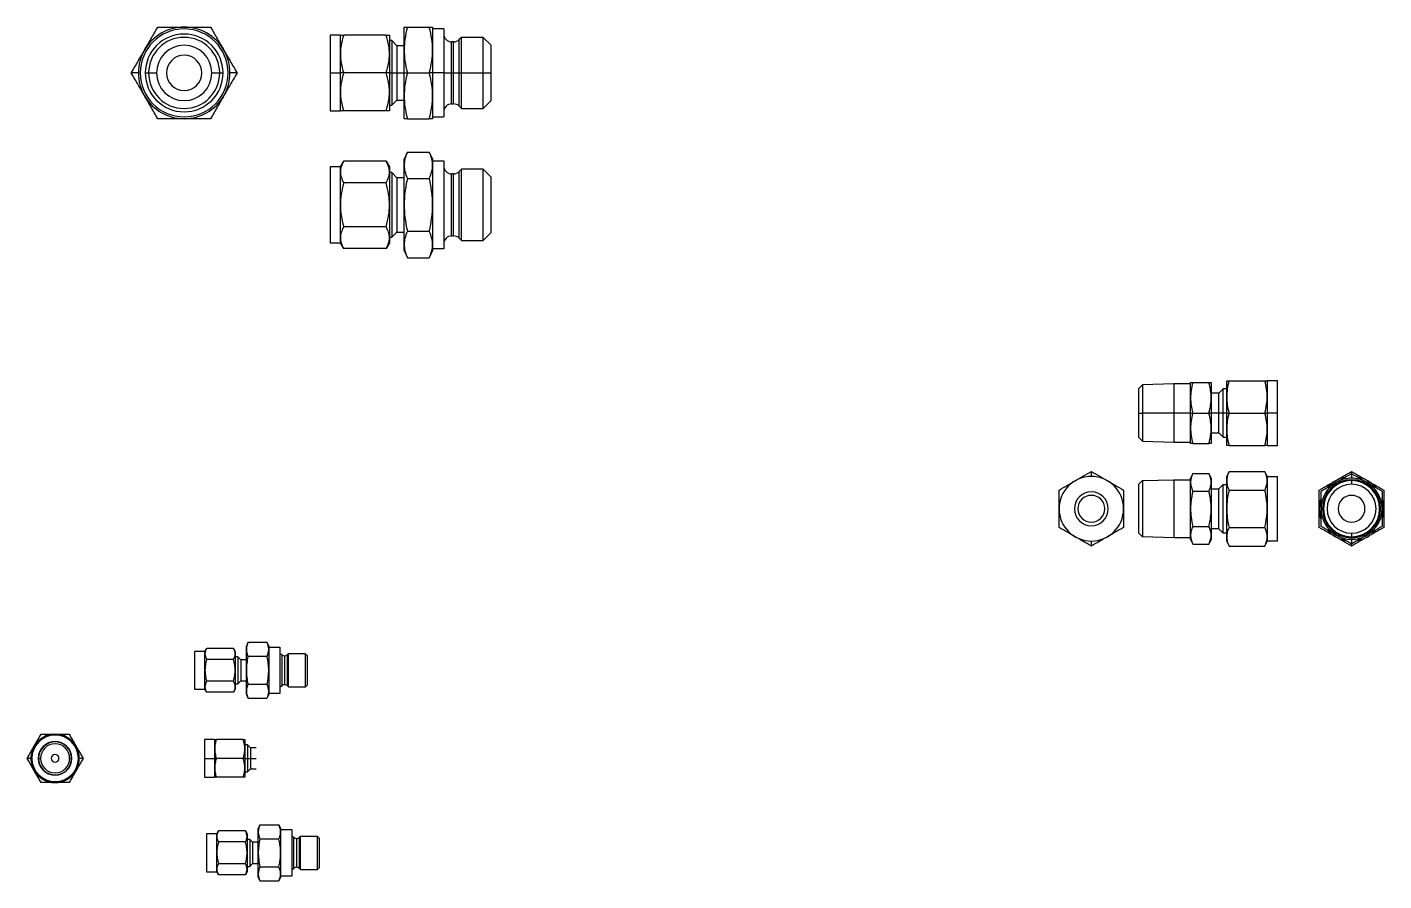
# Model space of a CAD drawing. Header units: millimetres. Extents: x 747 to 1827, y 470 to 2062.
# Drawn here: x 1427.1 to 1827.1, y 1315.9 to 1567.5 of the extents above; entities that cross this region are included whole.
import ezdxf

# ---------------------------------------------------------------- set-up
doc = ezdxf.new("R2010")
doc.units = ezdxf.units.MM
doc.layers.get('0').update_dxf_attribs({"lineweight": 35})

msp = doc.modelspace()

# ---------------------------------------------------------------- linework, layer by layer
at = {"color": 7, "linetype": 'Continuous', "lineweight": 25}
for p, q in [((1519.457, 1565.227), (1516.409, 1565.227)), ((1516.409, 1565.227), (1516.409, 1554.051)), ((1519.457, 1559.639), (1519.457, 1565.227)), ((1532.937, 1565.227), (1520.455, 1565.227)), ((1533.935, 1565.227), (1533.935, 1559.639)), ((1538.253, 1560.798), (1538.253, 1567.545)), ((1539.227, 1567.545), (1545.662, 1567.545)), ((1546.635, 1567.545), (1546.635, 1560.798)), ((1549.937, 1567.005), (1546.635, 1567.005)), ((1549.937, 1567.005), (1549.937, 1554.051)), ((1555.138, 1564.529), (1554.486, 1563.876)), ((1554.486, 1554.051), (1554.486, 1563.876)), ((1561.583, 1564.529), (1555.138, 1564.529)), ((1555.138, 1554.051), (1555.138, 1564.529)), ((1563.907, 1562.205), (1561.583, 1564.529)), ((1561.583, 1554.051), (1561.583, 1564.529)), ((1534.582, 1563.576), (1533.935, 1563.576)), ((1536.094, 1562.064), (1534.582, 1563.576)), ((1534.582, 1563.576), (1534.582, 1554.051)), ((1538.253, 1562.064), (1536.094, 1562.064)), ((1536.094, 1562.064), (1536.094, 1554.051)), ((1538.253, 1554.051), (1538.253, 1560.798)), ((1546.635, 1560.798), (1546.635, 1554.051)), ((1552.842, 1563.195), (1552.261, 1563.195)), ((1552.261, 1554.051), (1552.261, 1563.195)), ((1552.842, 1554.051), (1552.842, 1563.195)), ((1563.907, 1554.051), (1563.907, 1562.205)), ((1519.457, 1554.051), (1519.457, 1559.639)), ((1533.935, 1559.639), (1533.935, 1554.051)), ((1459.91, 1554.051), (1457.823, 1554.051)), ((1461.936, 1554.051), (1462.927, 1554.051)), ((1462.927, 1554.051), (1465.251, 1554.051)), ((1481.558, 1554.051), (1483.882, 1554.051)), ((1483.882, 1554.051), (1484.872, 1554.051)), ((1488.985, 1554.051), (1486.898, 1554.051)), ((1516.409, 1554.051), (1519.457, 1554.051)), ((1516.409, 1554.051), (1516.409, 1542.875)), ((1520.455, 1554.051), (1519.457, 1554.051)), ((1519.457, 1548.463), (1519.457, 1554.051)), ((1532.937, 1554.051), (1520.455, 1554.051)), ((1533.935, 1554.051), (1532.937, 1554.051)), ((1533.935, 1554.051), (1533.935, 1548.463)), ((1533.935, 1554.051), (1534.582, 1554.051)), ((1534.582, 1554.051), (1534.582, 1544.526)), ((1534.582, 1554.051), (1536.094, 1554.051)), ((1536.094, 1554.051), (1536.094, 1546.039)), ((1536.094, 1554.051), (1538.253, 1554.051)), ((1538.253, 1554.051), (1539.227, 1554.051)), ((1538.253, 1547.304), (1538.253, 1554.051)), ((1539.227, 1554.051), (1545.662, 1554.051)), ((1546.635, 1554.051), (1545.662, 1554.051)), ((1546.635, 1554.051), (1546.635, 1547.304)), ((1549.937, 1554.051), (1546.635, 1554.051)), ((1549.937, 1554.051), (1549.937, 1541.097)), ((1549.937, 1554.051), (1552.261, 1554.051)), ((1552.261, 1554.051), (1552.842, 1554.051)), ((1552.261, 1544.907), (1552.261, 1554.051)), ((1552.842, 1554.051), (1554.486, 1554.051)), ((1552.842, 1544.907), (1552.842, 1554.051)), ((1554.486, 1554.051), (1555.138, 1554.051)), ((1554.486, 1544.227), (1554.486, 1554.051)), ((1555.138, 1554.051), (1561.583, 1554.051)), ((1555.138, 1543.574), (1555.138, 1554.051)), ((1561.583, 1543.574), (1561.583, 1554.051)), ((1561.583, 1554.051), (1563.907, 1554.051)), ((1563.907, 1545.898), (1563.907, 1554.051)), ((1519.457, 1542.875), (1519.457, 1548.463)), ((1533.935, 1548.463), (1533.935, 1542.875)), ((1533.935, 1544.526), (1534.582, 1544.526)), ((1534.582, 1544.526), (1536.094, 1546.039)), ((1536.094, 1546.039), (1538.253, 1546.039)), ((1538.253, 1540.557), (1538.253, 1547.304)), ((1546.635, 1547.304), (1546.635, 1540.557)), ((1552.261, 1544.907), (1552.842, 1544.907)), ((1554.486, 1544.227), (1555.138, 1543.574)), ((1561.583, 1543.574), (1563.907, 1545.898)), ((1516.409, 1542.875), (1519.457, 1542.875)), ((1532.937, 1542.875), (1520.455, 1542.875)), ((1539.227, 1540.557), (1545.662, 1540.557)), ((1546.635, 1541.097), (1549.937, 1541.097)), ((1555.138, 1543.574), (1561.583, 1543.574)), ((1519.457, 1526.339), (1520.455, 1528.068)), ((1532.937, 1528.068), (1520.455, 1528.068)), ((1532.937, 1528.068), (1533.935, 1526.339)), ((1539.227, 1530.745), (1538.253, 1528.657)), ((1538.253, 1526.849), (1538.253, 1528.657)), ((1539.227, 1530.745), (1545.662, 1530.745)), ((1545.662, 1530.745), (1546.635, 1528.657)), ((1546.635, 1528.657), (1546.635, 1526.849)), ((1546.635, 1528.117), (1549.937, 1528.117)), ((1549.937, 1528.117), (1549.937, 1502.209)), ((1516.409, 1526.339), (1516.409, 1503.987)), ((1519.457, 1526.339), (1516.409, 1526.339)), ((1519.457, 1524.842), (1519.457, 1526.339)), ((1519.457, 1515.163), (1519.457, 1524.842)), ((1533.935, 1526.339), (1533.935, 1524.842)), ((1533.935, 1524.842), (1533.935, 1515.163)), ((1534.582, 1524.688), (1533.935, 1524.688)), ((1534.582, 1524.688), (1534.582, 1505.638)), ((1536.094, 1523.176), (1534.582, 1524.688)), ((1538.253, 1515.163), (1538.253, 1526.849)), ((1546.635, 1526.849), (1546.635, 1515.163)), ((1552.261, 1506.019), (1552.261, 1524.307)), ((1552.842, 1524.307), (1552.261, 1524.307)), ((1552.842, 1506.019), (1552.842, 1524.307)), ((1555.138, 1525.641), (1554.486, 1524.988)), ((1554.486, 1505.339), (1554.486, 1524.988)), ((1555.138, 1504.686), (1555.138, 1525.641)), ((1561.583, 1525.641), (1555.138, 1525.641)), ((1561.583, 1504.686), (1561.583, 1525.641)), ((1563.907, 1523.317), (1561.583, 1525.641)), ((1532.937, 1521.616), (1520.455, 1521.616)), ((1536.094, 1523.176), (1536.094, 1507.151)), ((1538.253, 1523.176), (1536.094, 1523.176)), ((1539.227, 1522.954), (1545.662, 1522.954)), ((1563.907, 1507.01), (1563.907, 1523.317)), ((1519.457, 1505.485), (1519.457, 1515.163)), ((1533.935, 1515.163), (1533.935, 1505.485)), ((1538.253, 1503.477), (1538.253, 1515.163)), ((1546.635, 1515.163), (1546.635, 1503.477)), ((1532.937, 1508.711), (1520.455, 1508.711)), ((1516.409, 1503.987), (1519.457, 1503.987)), ((1519.457, 1503.987), (1519.457, 1505.485)), ((1520.455, 1502.258), (1519.457, 1503.987)), ((1533.935, 1503.987), (1532.937, 1502.258)), ((1533.935, 1505.638), (1534.582, 1505.638)), ((1533.935, 1505.485), (1533.935, 1503.987)), ((1534.582, 1505.638), (1536.094, 1507.151)), ((1536.094, 1507.151), (1538.253, 1507.151)), ((1539.227, 1507.373), (1545.662, 1507.373)), ((1552.261, 1506.019), (1552.842, 1506.019)), ((1554.486, 1505.339), (1555.138, 1504.686)), ((1555.138, 1504.686), (1561.583, 1504.686)), ((1561.583, 1504.686), (1563.907, 1507.01)), ((1532.937, 1502.258), (1520.455, 1502.258)), ((1538.253, 1501.67), (1538.253, 1503.477)), ((1538.253, 1501.67), (1539.227, 1499.582)), ((1546.635, 1501.67), (1545.662, 1499.582)), ((1546.635, 1503.477), (1546.635, 1501.67)), ((1549.937, 1502.209), (1546.635, 1502.209)), ((1539.227, 1499.582), (1545.662, 1499.582)), ((1755.902, 1462.097), (1754.827, 1461.022)), ((1754.827, 1453.813), (1754.827, 1461.022)), ((1765.185, 1462.386), (1755.902, 1462.097)), ((1755.902, 1462.097), (1755.902, 1453.813)), ((1770.082, 1462.386), (1765.185, 1462.386)), ((1765.185, 1462.386), (1765.185, 1453.813)), ((1770.082, 1458.313), (1770.082, 1462.813)), ((1770.732, 1462.813), (1775.52, 1462.813)), ((1776.169, 1462.813), (1776.169, 1458.313)), ((1779.715, 1460.957), (1778.455, 1459.697)), ((1780.741, 1460.957), (1779.715, 1460.957)), ((1779.715, 1453.813), (1779.715, 1460.957)), ((1780.741, 1458.576), (1780.741, 1463.338)), ((1781.428, 1463.338), (1791.992, 1463.338)), ((1795.727, 1463.338), (1792.679, 1463.338)), ((1792.679, 1463.338), (1792.679, 1458.576)), ((1795.727, 1453.813), (1795.727, 1463.338)), ((1770.082, 1453.813), (1770.082, 1458.313)), ((1778.455, 1459.697), (1776.169, 1459.697)), ((1776.169, 1458.313), (1776.169, 1453.813)), ((1778.455, 1453.813), (1778.455, 1459.697)), ((1780.741, 1453.813), (1780.741, 1458.576)), ((1792.679, 1458.576), (1792.679, 1453.813)), ((1754.827, 1453.813), (1755.902, 1453.813)), ((1754.827, 1446.605), (1754.827, 1453.813)), ((1755.902, 1453.813), (1755.902, 1445.53)), ((1765.185, 1453.813), (1755.902, 1453.813)), ((1770.082, 1453.813), (1765.185, 1453.813)), ((1765.185, 1453.813), (1765.185, 1445.241)), ((1770.082, 1449.313), (1770.082, 1453.813)), ((1770.082, 1453.813), (1770.732, 1453.813)), ((1770.732, 1453.813), (1775.52, 1453.813)), ((1776.169, 1453.813), (1775.52, 1453.813)), ((1776.169, 1453.813), (1776.169, 1449.313)), ((1778.455, 1453.813), (1776.169, 1453.813)), ((1778.455, 1447.929), (1778.455, 1453.813)), ((1779.715, 1453.813), (1778.455, 1453.813)), ((1779.715, 1446.67), (1779.715, 1453.813)), ((1780.741, 1453.813), (1779.715, 1453.813)), ((1780.741, 1453.813), (1781.428, 1453.813)), ((1780.741, 1449.051), (1780.741, 1453.813)), ((1781.428, 1453.813), (1791.992, 1453.813)), ((1791.992, 1453.813), (1792.679, 1453.813)), ((1792.679, 1453.813), (1792.679, 1449.051)), ((1795.727, 1453.813), (1792.679, 1453.813)), ((1795.727, 1444.288), (1795.727, 1453.813)), ((1770.082, 1444.813), (1770.082, 1449.313)), ((1776.169, 1449.313), (1776.169, 1444.813)), ((1776.169, 1447.929), (1778.455, 1447.929)), ((1778.455, 1447.929), (1779.715, 1446.67)), ((1780.741, 1444.288), (1780.741, 1449.051)), ((1792.679, 1449.051), (1792.679, 1444.288)), ((1754.827, 1446.605), (1755.902, 1445.53)), ((1755.902, 1445.53), (1765.185, 1445.241)), ((1765.185, 1445.241), (1770.082, 1445.241)), ((1770.732, 1444.813), (1775.52, 1444.813)), ((1779.715, 1446.67), (1780.741, 1446.67)), ((1781.428, 1444.288), (1791.992, 1444.288)), ((1792.679, 1444.288), (1795.727, 1444.288)), ((1740.834, 1435.123), (1740.834, 1436.597)), ((1770.732, 1435.991), (1770.082, 1434.598)), ((1770.732, 1435.991), (1775.52, 1435.991)), ((1775.52, 1435.991), (1776.169, 1434.598)), ((1781.428, 1436.597), (1780.741, 1435.123)), ((1781.428, 1436.597), (1791.992, 1436.597)), ((1792.679, 1435.123), (1791.992, 1436.597)), ((1817.546, 1436.597), (1817.546, 1435.991)), ((1817.546, 1435.991), (1817.546, 1434.598)), ((1755.902, 1433.882), (1754.827, 1432.807)), ((1754.827, 1418.39), (1754.827, 1432.807)), ((1755.902, 1433.882), (1765.185, 1434.171)), ((1755.902, 1433.882), (1755.902, 1417.315)), ((1765.185, 1434.171), (1765.185, 1417.026)), ((1765.185, 1434.171), (1770.082, 1434.171)), ((1770.082, 1433.393), (1770.082, 1434.598)), ((1770.082, 1425.598), (1770.082, 1433.393)), ((1776.169, 1434.598), (1776.169, 1433.393)), ((1776.169, 1433.393), (1776.169, 1425.598)), ((1778.455, 1431.482), (1779.715, 1432.742)), ((1779.715, 1418.455), (1779.715, 1432.742)), ((1779.715, 1432.742), (1780.741, 1432.742)), ((1780.741, 1433.847), (1780.741, 1435.123)), ((1780.741, 1425.598), (1780.741, 1433.847)), ((1792.679, 1435.123), (1792.679, 1433.847)), ((1792.679, 1435.123), (1795.727, 1435.123)), ((1792.679, 1433.847), (1792.679, 1425.598)), ((1795.727, 1416.073), (1795.727, 1435.123)), ((1817.546, 1433.882), (1817.546, 1434.171)), ((1817.546, 1433.882), (1817.546, 1432.807)), ((1770.732, 1430.794), (1775.52, 1430.794)), ((1776.169, 1431.482), (1778.455, 1431.482)), ((1778.455, 1419.714), (1778.455, 1431.482)), ((1781.428, 1431.098), (1791.992, 1431.098)), ((1770.082, 1417.804), (1770.082, 1425.598)), ((1776.169, 1425.598), (1776.169, 1417.804)), ((1780.741, 1417.349), (1780.741, 1425.598)), ((1792.679, 1425.598), (1792.679, 1417.349)), ((1770.732, 1420.402), (1775.52, 1420.402)), ((1781.428, 1420.099), (1791.992, 1420.099)), ((1740.834, 1414.6), (1740.834, 1416.073)), ((1754.827, 1418.39), (1755.902, 1417.315)), ((1765.185, 1417.026), (1755.902, 1417.315)), ((1770.082, 1417.026), (1765.185, 1417.026)), ((1770.082, 1416.598), (1770.082, 1417.804)), ((1770.082, 1416.598), (1770.732, 1415.206)), ((1776.169, 1416.598), (1775.52, 1415.206)), ((1778.455, 1419.714), (1776.169, 1419.714)), ((1776.169, 1417.804), (1776.169, 1416.598)), ((1779.715, 1418.455), (1778.455, 1419.714)), ((1780.741, 1418.455), (1779.715, 1418.455)), ((1780.741, 1416.073), (1780.741, 1417.349)), ((1780.741, 1416.073), (1781.428, 1414.6)), ((1791.992, 1414.6), (1792.679, 1416.073)), ((1792.679, 1417.349), (1792.679, 1416.073)), ((1795.727, 1416.073), (1792.679, 1416.073)), ((1817.546, 1418.39), (1817.546, 1417.315)), ((1817.546, 1417.026), (1817.546, 1417.315)), ((1817.546, 1416.598), (1817.546, 1415.206)), ((1770.732, 1415.206), (1775.52, 1415.206)), ((1781.428, 1414.6), (1791.992, 1414.6)), ((1817.546, 1415.206), (1817.546, 1414.6)), ((1479.542, 1383.577), (1480.041, 1384.442)), ((1487.933, 1384.442), (1480.041, 1384.442)), ((1487.933, 1384.442), (1488.432, 1383.577)), ((1492.249, 1386.238), (1491.734, 1385.133)), ((1491.734, 1384.176), (1491.734, 1385.133)), ((1491.734, 1377.989), (1491.734, 1384.176)), ((1492.249, 1386.238), (1497.823, 1386.238)), ((1497.823, 1386.238), (1498.338, 1385.133)), ((1498.338, 1385.133), (1498.338, 1384.176)), ((1498.338, 1384.847), (1501.64, 1384.847)), ((1498.338, 1384.176), (1498.338, 1377.989)), ((1501.64, 1384.847), (1501.64, 1371.131)), ((1476.494, 1383.577), (1476.494, 1372.401)), ((1479.542, 1383.577), (1476.494, 1383.577)), ((1479.542, 1382.829), (1479.542, 1383.577)), ((1479.542, 1377.989), (1479.542, 1382.829)), ((1487.933, 1381.215), (1480.041, 1381.215)), ((1488.432, 1383.577), (1488.432, 1382.829)), ((1488.432, 1382.829), (1488.432, 1377.989)), ((1489.244, 1381.958), (1488.432, 1381.958)), ((1489.244, 1381.958), (1489.244, 1374.02)), ((1490.083, 1381.119), (1489.244, 1381.958)), ((1490.083, 1381.119), (1490.083, 1374.86)), ((1491.734, 1381.119), (1490.083, 1381.119)), ((1492.249, 1382.114), (1497.823, 1382.114)), ((1502.268, 1382.486), (1501.64, 1382.942)), ((1502.268, 1373.492), (1502.268, 1382.486)), ((1503.014, 1382.244), (1503.014, 1373.735)), ((1504.15, 1382.853), (1503.912, 1382.616)), ((1503.912, 1373.363), (1503.912, 1382.616)), ((1504.15, 1373.125), (1504.15, 1382.853)), ((1509.187, 1382.853), (1504.15, 1382.853)), ((1509.187, 1373.125), (1509.187, 1382.853)), ((1509.768, 1382.272), (1509.187, 1382.853)), ((1509.768, 1373.706), (1509.768, 1382.272)), ((1479.542, 1373.15), (1479.542, 1377.989)), ((1488.432, 1377.989), (1488.432, 1373.15)), ((1491.734, 1371.803), (1491.734, 1377.989)), ((1498.338, 1377.989), (1498.338, 1371.803)), ((1476.494, 1372.401), (1479.542, 1372.401)), ((1479.542, 1372.401), (1479.542, 1373.15)), ((1480.041, 1371.537), (1479.542, 1372.401)), ((1487.933, 1374.763), (1480.041, 1374.763)), ((1488.432, 1372.401), (1487.933, 1371.537)), ((1488.432, 1374.02), (1489.244, 1374.02)), ((1488.432, 1373.15), (1488.432, 1372.401)), ((1489.244, 1374.02), (1490.083, 1374.86)), ((1490.083, 1374.86), (1491.734, 1374.86)), ((1492.249, 1373.865), (1497.823, 1373.865)), ((1501.64, 1373.036), (1502.268, 1373.492)), ((1503.912, 1373.363), (1504.15, 1373.125)), ((1504.15, 1373.125), (1509.187, 1373.125)), ((1509.187, 1373.125), (1509.768, 1373.706)), ((1487.933, 1371.537), (1480.041, 1371.537)), ((1491.734, 1370.845), (1491.734, 1371.803)), ((1491.734, 1370.845), (1492.249, 1369.74)), ((1492.249, 1369.74), (1497.823, 1369.74)), ((1498.338, 1370.845), (1497.823, 1369.74)), ((1498.338, 1371.803), (1498.338, 1370.845)), ((1501.64, 1371.131), (1498.338, 1371.131)), ((1482.406, 1357.622), (1479.358, 1357.622)), ((1479.358, 1357.622), (1479.358, 1352.034)), ((1482.406, 1354.828), (1482.406, 1357.622)), ((1490.797, 1357.622), (1482.905, 1357.622)), ((1491.296, 1357.622), (1491.296, 1354.828)), ((1492.108, 1356.003), (1491.296, 1356.003)), ((1492.947, 1355.164), (1492.108, 1356.003)), ((1492.108, 1356.003), (1492.108, 1352.034)), ((1428.219, 1352.034), (1427.114, 1352.034)), ((1430.41, 1352.034), (1430.499, 1352.034)), ((1430.499, 1352.034), (1431.08, 1352.034)), ((1439.646, 1352.034), (1440.227, 1352.034)), ((1440.227, 1352.034), (1440.316, 1352.034)), ((1443.612, 1352.034), (1442.507, 1352.034)), ((1479.358, 1352.034), (1482.406, 1352.034)), ((1479.358, 1352.034), (1479.358, 1346.446)), ((1482.406, 1352.034), (1482.406, 1354.828)), ((1482.905, 1352.034), (1482.406, 1352.034)), ((1482.406, 1349.24), (1482.406, 1352.034)), ((1490.797, 1352.034), (1482.905, 1352.034)), ((1491.296, 1352.034), (1490.797, 1352.034)), ((1491.296, 1354.828), (1491.296, 1352.034)), ((1491.296, 1352.034), (1491.296, 1349.24)), ((1491.296, 1352.034), (1492.108, 1352.034)), ((1492.108, 1352.034), (1492.108, 1348.066)), ((1492.108, 1352.034), (1492.947, 1352.034)), ((1494.598, 1355.164), (1492.947, 1355.164)), ((1492.947, 1355.164), (1492.947, 1352.034)), ((1492.947, 1352.034), (1492.947, 1348.905)), ((1492.947, 1352.034), (1494.598, 1352.034)), ((1482.406, 1346.446), (1482.406, 1349.24)), ((1491.296, 1349.24), (1491.296, 1346.446)), ((1491.296, 1348.066), (1492.108, 1348.066)), ((1492.108, 1348.066), (1492.947, 1348.905)), ((1492.947, 1348.905), (1494.598, 1348.905)), ((1479.358, 1346.446), (1482.406, 1346.446)), ((1490.797, 1346.446), (1482.905, 1346.446)), ((1495.761, 1332.43), (1495.246, 1331.325)), ((1495.761, 1332.43), (1501.334, 1332.43)), ((1501.334, 1332.43), (1501.85, 1331.325)), ((1480.006, 1329.769), (1480.006, 1318.593)), ((1483.054, 1329.769), (1480.006, 1329.769)), ((1483.054, 1329.769), (1483.553, 1330.633)), ((1483.054, 1329.02), (1483.054, 1329.769)), ((1483.054, 1324.181), (1483.054, 1329.02)), ((1491.444, 1330.633), (1483.553, 1330.633)), ((1491.444, 1330.633), (1491.944, 1329.769)), ((1491.944, 1329.769), (1491.944, 1329.02)), ((1491.944, 1329.02), (1491.944, 1324.181)), ((1492.755, 1328.15), (1491.944, 1328.15)), ((1492.755, 1328.15), (1492.755, 1320.212)), ((1493.595, 1327.31), (1492.755, 1328.15)), ((1495.246, 1330.368), (1495.246, 1331.325)), ((1495.246, 1324.181), (1495.246, 1330.368)), ((1495.761, 1328.305), (1501.334, 1328.305)), ((1501.85, 1331.325), (1501.85, 1330.368)), ((1501.85, 1331.039), (1505.152, 1331.039)), ((1501.85, 1330.368), (1501.85, 1324.181)), ((1505.152, 1331.039), (1505.152, 1317.323)), ((1505.779, 1328.678), (1505.152, 1329.134)), ((1505.779, 1319.684), (1505.779, 1328.678)), ((1506.526, 1328.435), (1506.526, 1319.926)), ((1507.661, 1329.045), (1507.424, 1328.807)), ((1507.424, 1319.554), (1507.424, 1328.807)), ((1507.661, 1319.317), (1507.661, 1329.045)), ((1512.699, 1329.045), (1507.661, 1329.045)), ((1512.699, 1319.317), (1512.699, 1329.045)), ((1513.28, 1328.464), (1512.699, 1329.045)), ((1513.28, 1319.898), (1513.28, 1328.464)), ((1483.054, 1319.342), (1483.054, 1324.181)), ((1491.444, 1327.407), (1483.553, 1327.407)), ((1491.944, 1324.181), (1491.944, 1319.342)), ((1493.595, 1327.31), (1493.595, 1321.052)), ((1495.246, 1327.31), (1493.595, 1327.31)), ((1495.246, 1317.994), (1495.246, 1324.181)), ((1501.85, 1324.181), (1501.85, 1317.994)), ((1491.444, 1320.955), (1483.553, 1320.955)), ((1491.944, 1320.212), (1492.755, 1320.212)), ((1492.755, 1320.212), (1493.595, 1321.052)), ((1493.595, 1321.052), (1495.246, 1321.052)), ((1495.761, 1320.056), (1501.334, 1320.056)), ((1512.699, 1319.317), (1513.28, 1319.898)), ((1480.006, 1318.593), (1483.054, 1318.593)), ((1483.054, 1318.593), (1483.054, 1319.342)), ((1483.553, 1317.728), (1483.054, 1318.593)), ((1491.444, 1317.728), (1483.553, 1317.728)), ((1491.944, 1318.593), (1491.444, 1317.728)), ((1491.944, 1319.342), (1491.944, 1318.593)), ((1495.246, 1317.037), (1495.246, 1317.994)), ((1495.246, 1317.037), (1495.761, 1315.932)), ((1495.761, 1315.932), (1501.334, 1315.932)), ((1501.85, 1317.037), (1501.334, 1315.932)), ((1501.85, 1317.994), (1501.85, 1317.037)), ((1505.152, 1317.323), (1501.85, 1317.323)), ((1505.152, 1319.228), (1505.779, 1319.684)), ((1507.424, 1319.554), (1507.661, 1319.317)), ((1507.661, 1319.317), (1512.699, 1319.317))]:
    msp.add_line(p, q, dxfattribs=at)
for centre, radius, start, end in [((1473.404, 1554.051), 12.954, 0, 180), ((1473.404, 1554.051), 13.494, 90, 150), ((1473.404, 1554.051), 11.468, 0, 180), ((1473.404, 1554.051), 10.478, 0, 180), ((1473.404, 1554.051), 13.494, 30, 90), ((1552.261, 1565.519), 2.324, 180, 270), ((1552.842, 1565.519), 2.324, 270, 315), ((1473.404, 1554.051), 13.494, 150, 180), ((1473.404, 1554.051), 8.154, 0, 180), ((1473.404, 1554.051), 13.494, 0, 30), ((1473.404, 1554.051), 5.207, 0, 180), ((1473.404, 1554.051), 13.494, 180, 210), ((1473.404, 1554.051), 12.954, 180, 0), ((1473.404, 1554.051), 11.468, 180, 0), ((1473.404, 1554.051), 10.478, 180, 0), ((1473.404, 1554.051), 8.154, 180, 0), ((1473.404, 1554.051), 5.207, 180, 0), ((1473.404, 1554.051), 13.494, 330, 0), ((1473.404, 1554.051), 13.494, 210, 270), ((1473.404, 1554.051), 13.494, 270, 330), ((1552.261, 1542.583), 2.324, 90, 180), ((1552.842, 1542.583), 2.324, 45, 90), ((1552.261, 1526.631), 2.324, 180, 270), ((1552.842, 1526.631), 2.324, 270, 315), ((1552.261, 1503.695), 2.324, 90, 180), ((1552.842, 1503.695), 2.324, 45, 90), ((1740.834, 1425.598), 9.525, 90, 270), ((1740.834, 1425.598), 9.525, 270, 90), ((1817.546, 1425.598), 9, 120, 180), ((1817.546, 1425.598), 8.573, 90, 270), ((1817.546, 1425.598), 8.283, 90, 270), ((1817.546, 1425.598), 7.209, 90, 270), ((1817.546, 1425.598), 9.525, 120, 138.88411), ((1817.546, 1425.598), 9.525, 101.16855, 120), ((1817.546, 1425.598), 9, 90, 120), ((1817.546, 1425.598), 9, 60, 90), ((1817.546, 1425.598), 8.573, 270, 90), ((1817.546, 1425.598), 8.283, 270, 90), ((1817.546, 1425.598), 7.209, 270, 90), ((1817.546, 1425.598), 9.525, 60, 78.88411), ((1817.546, 1425.598), 9, 0, 60), ((1817.546, 1425.598), 9.525, 40.93771, 60), ((1740.834, 1425.598), 5, 90, 270), ((1740.834, 1425.598), 3.95, 90, 270), ((1740.834, 1425.598), 5, 270, 90), ((1740.834, 1425.598), 3.95, 270, 90), ((1817.546, 1425.598), 9.525, 160.93771, 180), ((1817.546, 1425.598), 3.95, 90, 270), ((1817.546, 1425.598), 3.95, 270, 90), ((1817.546, 1425.598), 9.525, 0, 18.88411), ((1817.546, 1425.598), 9.525, 180, 198.88411), ((1817.546, 1425.598), 9, 180, 240), ((1817.546, 1425.598), 9, 300, 0), ((1817.546, 1425.598), 9.525, 340.93771, 0), ((1817.546, 1425.598), 9.525, 220.93771, 240), ((1817.546, 1425.598), 9.525, 240, 258.88411), ((1817.546, 1425.598), 9, 240, 270), ((1817.546, 1425.598), 9, 270, 300), ((1817.546, 1425.598), 9.525, 281.16855, 300), ((1817.546, 1425.598), 9.525, 300, 318.88411), ((1503.014, 1383.514), 1.27, 234, 270), ((1503.014, 1383.514), 1.27, 270, 315), ((1503.014, 1372.465), 1.27, 90, 126), ((1503.014, 1372.465), 1.27, 45, 90), ((1435.363, 1352.034), 6.858, 0, 180), ((1435.363, 1352.034), 7.144, 90, 150), ((1435.363, 1352.034), 4.953, 0, 180), ((1435.363, 1352.034), 4.864, 0, 180), ((1435.363, 1352.034), 4.283, 0, 180), ((1435.363, 1352.034), 7.144, 30, 90), ((1435.363, 1352.034), 7.144, 150, 180), ((1435.363, 1352.034), 7.144, 180, 210), ((1435.363, 1352.034), 6.858, 180, 0), ((1435.363, 1352.034), 4.953, 180, 0), ((1435.363, 1352.034), 4.864, 180, 0), ((1435.363, 1352.034), 4.283, 180, 0), ((1435.363, 1352.034), 1.143, 0, 180), ((1435.363, 1352.034), 1.143, 180, 0), ((1435.363, 1352.034), 7.144, 0, 30), ((1435.363, 1352.034), 7.144, 330, 0), ((1435.363, 1352.034), 7.144, 210, 270), ((1435.363, 1352.034), 7.144, 270, 330), ((1506.526, 1329.705), 1.27, 234, 270), ((1506.526, 1329.705), 1.27, 270, 315), ((1506.526, 1318.656), 1.27, 90, 126), ((1506.526, 1318.656), 1.27, 45, 90)]:
    msp.add_arc(centre, radius, start, end, dxfattribs=at)
for points in [[(1461.718, 1560.798), (1462.344, 1561.881), (1462.958, 1562.945), (1464.232, 1565.152), (1464.891, 1566.294), (1465.614, 1567.545)], [(1465.614, 1567.545), (1467.058, 1567.545), (1468.377, 1567.545), (1470.926, 1567.545), (1472.153, 1567.545), (1473.404, 1567.545)], [(1473.404, 1567.545), (1474.655, 1567.545), (1475.883, 1567.545), (1478.431, 1567.545), (1479.75, 1567.545), (1481.195, 1567.545)], [(1481.195, 1567.545), (1481.917, 1566.294), (1482.577, 1565.152), (1483.851, 1562.945), (1484.465, 1561.881), (1485.09, 1560.798)], [(1520.455, 1565.227), (1520.11, 1564.191), (1519.865, 1563.245), (1519.539, 1561.417), (1519.457, 1560.536), (1519.457, 1559.639)], [(1519.457, 1565.227), (1519.457, 1565.227), (1519.539, 1565.227), (1519.865, 1565.227), (1520.11, 1565.227), (1520.455, 1565.227)], [(1533.935, 1559.639), (1533.935, 1560.536), (1533.854, 1561.417), (1533.527, 1563.245), (1533.282, 1564.191), (1532.937, 1565.227)], [(1532.937, 1565.227), (1533.282, 1565.227), (1533.527, 1565.227), (1533.854, 1565.227), (1533.935, 1565.227), (1533.935, 1565.227)], [(1539.227, 1567.545), (1538.89, 1566.294), (1538.651, 1565.152), (1538.333, 1562.945), (1538.253, 1561.881), (1538.253, 1560.798)], [(1538.253, 1567.545), (1538.253, 1567.545), (1538.333, 1567.545), (1538.651, 1567.545), (1538.89, 1567.545), (1539.227, 1567.545)], [(1546.635, 1560.798), (1546.635, 1561.881), (1546.556, 1562.945), (1546.237, 1565.152), (1545.999, 1566.294), (1545.662, 1567.545)], [(1545.662, 1567.545), (1545.999, 1567.545), (1546.237, 1567.545), (1546.556, 1567.545), (1546.635, 1567.545), (1546.635, 1567.545)], [(1457.823, 1554.051), (1458.545, 1555.302), (1459.205, 1556.444), (1460.479, 1558.652), (1461.093, 1559.715), (1461.718, 1560.798)], [(1485.09, 1560.798), (1485.716, 1559.715), (1486.329, 1558.652), (1487.604, 1556.444), (1488.263, 1555.302), (1488.985, 1554.051)], [(1538.253, 1560.798), (1538.253, 1559.715), (1538.333, 1558.652), (1538.651, 1556.444), (1538.89, 1555.302), (1539.227, 1554.051)], [(1545.662, 1554.051), (1545.999, 1555.302), (1546.237, 1556.444), (1546.556, 1558.652), (1546.635, 1559.715), (1546.635, 1560.798)], [(1519.457, 1559.639), (1519.457, 1558.742), (1519.539, 1557.861), (1519.865, 1556.033), (1520.11, 1555.087), (1520.455, 1554.051)], [(1532.937, 1554.051), (1533.282, 1555.087), (1533.527, 1556.033), (1533.854, 1557.861), (1533.935, 1558.742), (1533.935, 1559.639)], [(1461.718, 1547.304), (1461.093, 1548.388), (1460.479, 1549.451), (1459.205, 1551.658), (1458.545, 1552.8), (1457.823, 1554.051)], [(1488.985, 1554.051), (1488.263, 1552.8), (1487.604, 1551.658), (1486.329, 1549.451), (1485.716, 1548.388), (1485.09, 1547.304)], [(1520.455, 1554.051), (1520.11, 1553.015), (1519.865, 1552.069), (1519.539, 1550.241), (1519.457, 1549.36), (1519.457, 1548.463)], [(1533.935, 1548.463), (1533.935, 1549.36), (1533.854, 1550.241), (1533.527, 1552.069), (1533.282, 1553.015), (1532.937, 1554.051)], [(1539.227, 1554.051), (1538.89, 1552.8), (1538.651, 1551.658), (1538.333, 1549.451), (1538.253, 1548.388), (1538.253, 1547.304)], [(1546.635, 1547.304), (1546.635, 1548.388), (1546.556, 1549.451), (1546.237, 1551.658), (1545.999, 1552.8), (1545.662, 1554.051)], [(1519.457, 1548.463), (1519.457, 1547.566), (1519.539, 1546.685), (1519.865, 1544.857), (1520.11, 1543.911), (1520.455, 1542.875)], [(1532.937, 1542.875), (1533.282, 1543.911), (1533.527, 1544.857), (1533.854, 1546.685), (1533.935, 1547.566), (1533.935, 1548.463)], [(1465.614, 1540.557), (1464.891, 1541.808), (1464.232, 1542.951), (1462.958, 1545.158), (1462.344, 1546.221), (1461.718, 1547.304)], [(1485.09, 1547.304), (1484.465, 1546.221), (1483.851, 1545.158), (1482.577, 1542.951), (1481.917, 1541.808), (1481.195, 1540.557)], [(1538.253, 1547.304), (1538.253, 1546.221), (1538.333, 1545.158), (1538.651, 1542.951), (1538.89, 1541.808), (1539.227, 1540.557)], [(1545.662, 1540.557), (1545.999, 1541.808), (1546.237, 1542.951), (1546.556, 1545.158), (1546.635, 1546.221), (1546.635, 1547.304)], [(1473.404, 1540.557), (1472.153, 1540.557), (1470.926, 1540.557), (1468.377, 1540.557), (1467.058, 1540.557), (1465.614, 1540.557)], [(1481.195, 1540.557), (1479.75, 1540.557), (1478.431, 1540.557), (1475.883, 1540.557), (1474.655, 1540.557), (1473.404, 1540.557)], [(1520.455, 1542.875), (1520.11, 1542.875), (1519.865, 1542.875), (1519.539, 1542.875), (1519.457, 1542.875), (1519.457, 1542.875)], [(1533.935, 1542.875), (1533.935, 1542.875), (1533.854, 1542.875), (1533.527, 1542.875), (1533.282, 1542.875), (1532.937, 1542.875)], [(1539.227, 1540.557), (1538.89, 1540.557), (1538.651, 1540.557), (1538.333, 1540.557), (1538.253, 1540.557), (1538.253, 1540.557)], [(1546.635, 1540.557), (1546.635, 1540.557), (1546.556, 1540.557), (1546.237, 1540.557), (1545.999, 1540.557), (1545.662, 1540.557)], [(1520.455, 1528.068), (1520.11, 1527.47), (1519.865, 1526.924), (1519.539, 1525.868), (1519.457, 1525.36), (1519.457, 1524.842)], [(1533.935, 1524.842), (1533.935, 1525.36), (1533.854, 1525.868), (1533.527, 1526.924), (1533.282, 1527.47), (1532.937, 1528.068)], [(1539.227, 1530.745), (1538.89, 1530.022), (1538.651, 1529.363), (1538.333, 1528.089), (1538.253, 1527.475), (1538.253, 1526.849)], [(1546.635, 1526.849), (1546.635, 1527.475), (1546.556, 1528.089), (1546.237, 1529.363), (1545.999, 1530.022), (1545.662, 1530.745)], [(1519.457, 1524.842), (1519.457, 1524.324), (1519.539, 1523.816), (1519.865, 1522.76), (1520.11, 1522.214), (1520.455, 1521.616)], [(1532.937, 1521.616), (1533.282, 1522.214), (1533.527, 1522.76), (1533.854, 1523.816), (1533.935, 1524.324), (1533.935, 1524.842)], [(1538.253, 1526.849), (1538.253, 1526.224), (1538.333, 1525.61), (1538.651, 1524.336), (1538.89, 1523.676), (1539.227, 1522.954)], [(1545.662, 1522.954), (1545.999, 1523.676), (1546.237, 1524.336), (1546.556, 1525.61), (1546.635, 1526.224), (1546.635, 1526.849)], [(1520.455, 1521.616), (1520.11, 1520.419), (1519.865, 1519.327), (1519.539, 1517.216), (1519.457, 1516.199), (1519.457, 1515.163)], [(1533.935, 1515.163), (1533.935, 1516.199), (1533.854, 1517.216), (1533.527, 1519.327), (1533.282, 1520.419), (1532.937, 1521.616)], [(1539.227, 1522.954), (1538.89, 1521.509), (1538.651, 1520.19), (1538.333, 1517.642), (1538.253, 1516.414), (1538.253, 1515.163)], [(1546.635, 1515.163), (1546.635, 1516.414), (1546.556, 1517.642), (1546.237, 1520.19), (1545.999, 1521.509), (1545.662, 1522.954)], [(1519.457, 1515.163), (1519.457, 1514.127), (1519.539, 1513.11), (1519.865, 1511), (1520.11, 1509.907), (1520.455, 1508.711)], [(1532.937, 1508.711), (1533.282, 1509.907), (1533.527, 1511), (1533.854, 1513.11), (1533.935, 1514.127), (1533.935, 1515.163)], [(1538.253, 1515.163), (1538.253, 1513.912), (1538.333, 1512.685), (1538.651, 1510.136), (1538.89, 1508.817), (1539.227, 1507.373)], [(1545.662, 1507.373), (1545.999, 1508.817), (1546.237, 1510.136), (1546.556, 1512.685), (1546.635, 1513.912), (1546.635, 1515.163)], [(1520.455, 1508.711), (1520.11, 1508.113), (1519.865, 1507.566), (1519.539, 1506.511), (1519.457, 1506.003), (1519.457, 1505.485)], [(1533.935, 1505.485), (1533.935, 1506.003), (1533.854, 1506.511), (1533.527, 1507.566), (1533.282, 1508.113), (1532.937, 1508.711)], [(1519.457, 1505.485), (1519.457, 1504.967), (1519.539, 1504.458), (1519.865, 1503.403), (1520.11, 1502.857), (1520.455, 1502.258)], [(1532.937, 1502.258), (1533.282, 1502.857), (1533.527, 1503.403), (1533.854, 1504.458), (1533.935, 1504.967), (1533.935, 1505.485)], [(1539.227, 1507.373), (1538.89, 1506.65), (1538.651, 1505.991), (1538.333, 1504.717), (1538.253, 1504.103), (1538.253, 1503.477)], [(1546.635, 1503.477), (1546.635, 1504.103), (1546.556, 1504.717), (1546.237, 1505.991), (1545.999, 1506.65), (1545.662, 1507.373)], [(1538.253, 1503.477), (1538.253, 1502.852), (1538.333, 1502.238), (1538.651, 1500.964), (1538.89, 1500.304), (1539.227, 1499.582)], [(1545.662, 1499.582), (1545.999, 1500.304), (1546.237, 1500.964), (1546.556, 1502.238), (1546.635, 1502.852), (1546.635, 1503.477)], [(1770.732, 1462.813), (1770.507, 1461.979), (1770.348, 1461.217), (1770.136, 1459.745), (1770.082, 1459.036), (1770.082, 1458.313)], [(1770.082, 1462.813), (1770.082, 1462.813), (1770.136, 1462.813), (1770.348, 1462.813), (1770.507, 1462.813), (1770.732, 1462.813)], [(1776.169, 1458.313), (1776.169, 1459.036), (1776.116, 1459.745), (1775.904, 1461.217), (1775.745, 1461.979), (1775.52, 1462.813)], [(1775.52, 1462.813), (1775.745, 1462.813), (1775.904, 1462.813), (1776.116, 1462.813), (1776.169, 1462.813), (1776.169, 1462.813)], [(1781.428, 1463.338), (1781.191, 1462.455), (1781.022, 1461.649), (1780.797, 1460.091), (1780.741, 1459.341), (1780.741, 1458.576)], [(1780.741, 1463.338), (1780.741, 1463.338), (1780.797, 1463.338), (1781.022, 1463.338), (1781.191, 1463.338), (1781.428, 1463.338)], [(1792.679, 1458.576), (1792.679, 1459.341), (1792.623, 1460.091), (1792.398, 1461.649), (1792.23, 1462.455), (1791.992, 1463.338)], [(1791.992, 1463.338), (1792.23, 1463.338), (1792.398, 1463.338), (1792.623, 1463.338), (1792.679, 1463.338), (1792.679, 1463.338)], [(1770.082, 1458.313), (1770.082, 1457.591), (1770.136, 1456.882), (1770.348, 1455.41), (1770.507, 1454.648), (1770.732, 1453.813)], [(1775.52, 1453.813), (1775.745, 1454.648), (1775.904, 1455.41), (1776.116, 1456.882), (1776.169, 1457.591), (1776.169, 1458.313)], [(1780.741, 1458.576), (1780.741, 1457.811), (1780.797, 1457.061), (1781.022, 1455.503), (1781.191, 1454.696), (1781.428, 1453.813)], [(1791.992, 1453.813), (1792.23, 1454.696), (1792.398, 1455.503), (1792.623, 1457.061), (1792.679, 1457.811), (1792.679, 1458.576)], [(1770.732, 1453.813), (1770.507, 1452.979), (1770.348, 1452.217), (1770.136, 1450.745), (1770.082, 1450.036), (1770.082, 1449.313)], [(1776.169, 1449.313), (1776.169, 1450.036), (1776.116, 1450.745), (1775.904, 1452.217), (1775.745, 1452.979), (1775.52, 1453.813)], [(1781.428, 1453.813), (1781.191, 1452.93), (1781.022, 1452.124), (1780.797, 1450.566), (1780.741, 1449.816), (1780.741, 1449.051)], [(1792.679, 1449.051), (1792.679, 1449.816), (1792.623, 1450.566), (1792.398, 1452.124), (1792.23, 1452.93), (1791.992, 1453.813)], [(1770.082, 1449.313), (1770.082, 1448.591), (1770.136, 1447.882), (1770.348, 1446.41), (1770.507, 1445.648), (1770.732, 1444.813)], [(1775.52, 1444.813), (1775.745, 1445.648), (1775.904, 1446.41), (1776.116, 1447.882), (1776.169, 1448.591), (1776.169, 1449.313)], [(1780.741, 1449.051), (1780.741, 1448.286), (1780.797, 1447.536), (1781.022, 1445.978), (1781.191, 1445.171), (1781.428, 1444.288)], [(1791.992, 1444.288), (1792.23, 1445.171), (1792.398, 1445.978), (1792.623, 1447.536), (1792.679, 1448.286), (1792.679, 1449.051)], [(1770.732, 1444.813), (1770.507, 1444.813), (1770.348, 1444.813), (1770.136, 1444.813), (1770.082, 1444.813), (1770.082, 1444.813)], [(1776.169, 1444.813), (1776.169, 1444.813), (1776.116, 1444.813), (1775.904, 1444.813), (1775.745, 1444.813), (1775.52, 1444.813)], [(1781.428, 1444.288), (1781.191, 1444.288), (1781.022, 1444.288), (1780.797, 1444.288), (1780.741, 1444.288), (1780.741, 1444.288)], [(1792.679, 1444.288), (1792.679, 1444.288), (1792.623, 1444.288), (1792.398, 1444.288), (1792.23, 1444.288), (1791.992, 1444.288)], [(1736.072, 1433.847), (1736.836, 1434.289), (1737.587, 1434.722), (1739.145, 1435.621), (1739.951, 1436.087), (1740.834, 1436.597)], [(1740.834, 1436.597), (1741.717, 1436.087), (1742.524, 1435.621), (1744.081, 1434.722), (1744.832, 1434.289), (1745.597, 1433.847)], [(1770.732, 1435.991), (1770.507, 1435.509), (1770.348, 1435.069), (1770.136, 1434.219), (1770.082, 1433.81), (1770.082, 1433.393)], [(1776.169, 1433.393), (1776.169, 1433.81), (1776.116, 1434.219), (1775.904, 1435.069), (1775.745, 1435.509), (1775.52, 1435.991)], [(1781.428, 1436.597), (1781.191, 1436.087), (1781.022, 1435.621), (1780.797, 1434.722), (1780.741, 1434.289), (1780.741, 1433.847)], [(1792.679, 1433.847), (1792.679, 1434.289), (1792.623, 1434.722), (1792.398, 1435.621), (1792.23, 1436.087), (1791.992, 1436.597)], [(1812.783, 1433.847), (1813.548, 1434.289), (1814.298, 1434.722), (1815.856, 1435.621), (1816.663, 1436.087), (1817.546, 1436.597)], [(1813.046, 1433.393), (1813.768, 1433.81), (1814.477, 1434.219), (1815.949, 1435.069), (1816.711, 1435.509), (1817.546, 1435.991)], [(1817.546, 1436.597), (1818.429, 1436.087), (1819.235, 1435.621), (1820.793, 1434.722), (1821.543, 1434.289), (1822.308, 1433.847)], [(1817.546, 1435.991), (1818.38, 1435.509), (1819.142, 1435.069), (1820.614, 1434.219), (1821.323, 1433.81), (1822.046, 1433.393)], [(1731.309, 1431.098), (1732.192, 1431.607), (1732.999, 1432.073), (1734.556, 1432.972), (1735.307, 1433.406), (1736.072, 1433.847)], [(1745.597, 1433.847), (1746.361, 1433.406), (1747.112, 1432.972), (1748.67, 1432.073), (1749.476, 1431.607), (1750.359, 1431.098)], [(1770.082, 1433.393), (1770.082, 1432.975), (1770.136, 1432.566), (1770.348, 1431.716), (1770.507, 1431.276), (1770.732, 1430.794)], [(1775.52, 1430.794), (1775.745, 1431.276), (1775.904, 1431.716), (1776.116, 1432.566), (1776.169, 1432.975), (1776.169, 1433.393)], [(1780.741, 1433.847), (1780.741, 1433.406), (1780.797, 1432.972), (1781.022, 1432.073), (1781.191, 1431.607), (1781.428, 1431.098)], [(1791.992, 1431.098), (1792.23, 1431.607), (1792.398, 1432.073), (1792.623, 1432.972), (1792.679, 1433.406), (1792.679, 1433.847)], [(1808.021, 1431.098), (1808.904, 1431.607), (1809.71, 1432.073), (1811.268, 1432.972), (1812.018, 1433.406), (1812.783, 1433.847)], [(1808.546, 1430.794), (1809.38, 1431.276), (1810.142, 1431.716), (1811.614, 1432.566), (1812.323, 1432.975), (1813.046, 1433.393)], [(1822.046, 1433.393), (1822.768, 1432.975), (1823.477, 1432.566), (1824.949, 1431.716), (1825.711, 1431.276), (1826.546, 1430.794)], [(1822.308, 1433.847), (1823.073, 1433.406), (1823.823, 1432.972), (1825.381, 1432.073), (1826.188, 1431.607), (1827.071, 1431.098)], [(1731.309, 1425.598), (1731.309, 1426.481), (1731.309, 1427.348), (1731.309, 1429.147), (1731.309, 1430.078), (1731.309, 1431.098)], [(1750.359, 1431.098), (1750.359, 1430.078), (1750.359, 1429.147), (1750.359, 1427.348), (1750.359, 1426.481), (1750.359, 1425.598)], [(1770.732, 1430.794), (1770.507, 1429.831), (1770.348, 1428.951), (1770.136, 1427.251), (1770.082, 1426.433), (1770.082, 1425.598)], [(1776.169, 1425.598), (1776.169, 1426.433), (1776.116, 1427.251), (1775.904, 1428.951), (1775.745, 1429.831), (1775.52, 1430.794)], [(1781.428, 1431.098), (1781.191, 1430.078), (1781.022, 1429.147), (1780.797, 1427.348), (1780.741, 1426.481), (1780.741, 1425.598)], [(1792.679, 1425.598), (1792.679, 1426.481), (1792.623, 1427.348), (1792.398, 1429.147), (1792.23, 1430.078), (1791.992, 1431.098)], [(1808.021, 1425.598), (1808.021, 1426.481), (1808.021, 1427.348), (1808.021, 1429.147), (1808.021, 1430.078), (1808.021, 1431.098)], [(1808.546, 1425.598), (1808.546, 1426.433), (1808.546, 1427.251), (1808.546, 1428.951), (1808.546, 1429.831), (1808.546, 1430.794)], [(1826.546, 1430.794), (1826.546, 1429.831), (1826.546, 1428.951), (1826.546, 1427.251), (1826.546, 1426.433), (1826.546, 1425.598)], [(1827.071, 1431.098), (1827.071, 1430.078), (1827.071, 1429.147), (1827.071, 1427.348), (1827.071, 1426.481), (1827.071, 1425.598)], [(1731.309, 1420.099), (1731.309, 1421.119), (1731.309, 1422.05), (1731.309, 1423.849), (1731.309, 1424.715), (1731.309, 1425.598)], [(1750.359, 1425.598), (1750.359, 1424.715), (1750.359, 1423.849), (1750.359, 1422.05), (1750.359, 1421.119), (1750.359, 1420.099)], [(1770.082, 1425.598), (1770.082, 1424.764), (1770.136, 1423.945), (1770.348, 1422.245), (1770.507, 1421.366), (1770.732, 1420.402)], [(1775.52, 1420.402), (1775.745, 1421.366), (1775.904, 1422.245), (1776.116, 1423.945), (1776.169, 1424.764), (1776.169, 1425.598)], [(1780.741, 1425.598), (1780.741, 1424.715), (1780.797, 1423.849), (1781.022, 1422.05), (1781.191, 1421.119), (1781.428, 1420.099)], [(1791.992, 1420.099), (1792.23, 1421.119), (1792.398, 1422.05), (1792.623, 1423.849), (1792.679, 1424.715), (1792.679, 1425.598)], [(1808.021, 1420.099), (1808.021, 1421.119), (1808.021, 1422.05), (1808.021, 1423.849), (1808.021, 1424.715), (1808.021, 1425.598)], [(1808.546, 1420.402), (1808.546, 1421.366), (1808.546, 1422.245), (1808.546, 1423.945), (1808.546, 1424.764), (1808.546, 1425.598)], [(1826.546, 1425.598), (1826.546, 1424.764), (1826.546, 1423.945), (1826.546, 1422.245), (1826.546, 1421.366), (1826.546, 1420.402)], [(1827.071, 1425.598), (1827.071, 1424.715), (1827.071, 1423.849), (1827.071, 1422.05), (1827.071, 1421.119), (1827.071, 1420.099)], [(1736.072, 1417.349), (1735.307, 1417.791), (1734.556, 1418.224), (1732.999, 1419.124), (1732.192, 1419.589), (1731.309, 1420.099)], [(1750.359, 1420.099), (1749.476, 1419.589), (1748.67, 1419.124), (1747.112, 1418.224), (1746.361, 1417.791), (1745.597, 1417.349)], [(1770.732, 1420.402), (1770.507, 1419.92), (1770.348, 1419.481), (1770.136, 1418.631), (1770.082, 1418.221), (1770.082, 1417.804)], [(1776.169, 1417.804), (1776.169, 1418.221), (1776.116, 1418.631), (1775.904, 1419.481), (1775.745, 1419.92), (1775.52, 1420.402)], [(1781.428, 1420.099), (1781.191, 1419.589), (1781.022, 1419.124), (1780.797, 1418.224), (1780.741, 1417.791), (1780.741, 1417.349)], [(1792.679, 1417.349), (1792.679, 1417.791), (1792.623, 1418.224), (1792.398, 1419.124), (1792.23, 1419.589), (1791.992, 1420.099)], [(1812.783, 1417.349), (1812.018, 1417.791), (1811.268, 1418.224), (1809.71, 1419.124), (1808.904, 1419.589), (1808.021, 1420.099)], [(1813.046, 1417.804), (1812.323, 1418.221), (1811.614, 1418.631), (1810.142, 1419.481), (1809.38, 1419.92), (1808.546, 1420.402)], [(1826.546, 1420.402), (1825.711, 1419.92), (1824.949, 1419.481), (1823.477, 1418.631), (1822.768, 1418.221), (1822.046, 1417.804)], [(1827.071, 1420.099), (1826.188, 1419.589), (1825.381, 1419.124), (1823.823, 1418.224), (1823.073, 1417.791), (1822.308, 1417.349)], [(1740.834, 1414.6), (1739.951, 1415.11), (1739.145, 1415.575), (1737.587, 1416.475), (1736.836, 1416.908), (1736.072, 1417.349)], [(1745.597, 1417.349), (1744.832, 1416.908), (1744.081, 1416.475), (1742.524, 1415.575), (1741.717, 1415.11), (1740.834, 1414.6)], [(1770.082, 1417.804), (1770.082, 1417.387), (1770.136, 1416.978), (1770.348, 1416.128), (1770.507, 1415.688), (1770.732, 1415.206)], [(1775.52, 1415.206), (1775.745, 1415.688), (1775.904, 1416.128), (1776.116, 1416.978), (1776.169, 1417.387), (1776.169, 1417.804)], [(1780.741, 1417.349), (1780.741, 1416.908), (1780.797, 1416.475), (1781.022, 1415.575), (1781.191, 1415.11), (1781.428, 1414.6)], [(1791.992, 1414.6), (1792.23, 1415.11), (1792.398, 1415.575), (1792.623, 1416.475), (1792.679, 1416.908), (1792.679, 1417.349)], [(1817.546, 1414.6), (1816.663, 1415.11), (1815.856, 1415.575), (1814.298, 1416.475), (1813.548, 1416.908), (1812.783, 1417.349)], [(1817.546, 1415.206), (1816.711, 1415.688), (1815.949, 1416.128), (1814.477, 1416.978), (1813.768, 1417.387), (1813.046, 1417.804)], [(1822.046, 1417.804), (1821.323, 1417.387), (1820.614, 1416.978), (1819.142, 1416.128), (1818.38, 1415.688), (1817.546, 1415.206)], [(1822.308, 1417.349), (1821.543, 1416.908), (1820.793, 1416.475), (1819.235, 1415.575), (1818.429, 1415.11), (1817.546, 1414.6)], [(1480.041, 1384.442), (1479.868, 1384.143), (1479.746, 1383.869), (1479.583, 1383.342), (1479.542, 1383.088), (1479.542, 1382.829)], [(1488.432, 1382.829), (1488.432, 1383.088), (1488.391, 1383.342), (1488.228, 1383.869), (1488.106, 1384.143), (1487.933, 1384.442)], [(1492.249, 1386.238), (1492.071, 1385.856), (1491.945, 1385.507), (1491.776, 1384.832), (1491.734, 1384.507), (1491.734, 1384.176)], [(1491.734, 1384.176), (1491.734, 1383.845), (1491.776, 1383.52), (1491.945, 1382.845), (1492.071, 1382.496), (1492.249, 1382.114)], [(1498.338, 1384.176), (1498.338, 1384.507), (1498.296, 1384.832), (1498.127, 1385.507), (1498.001, 1385.856), (1497.823, 1386.238)], [(1497.823, 1382.114), (1498.001, 1382.496), (1498.127, 1382.845), (1498.296, 1383.52), (1498.338, 1383.845), (1498.338, 1384.176)], [(1479.542, 1382.829), (1479.542, 1382.57), (1479.583, 1382.315), (1479.746, 1381.788), (1479.868, 1381.515), (1480.041, 1381.215)], [(1480.041, 1381.215), (1479.868, 1380.617), (1479.746, 1380.071), (1479.583, 1379.016), (1479.542, 1378.507), (1479.542, 1377.989)], [(1487.933, 1381.215), (1488.106, 1381.515), (1488.228, 1381.788), (1488.391, 1382.315), (1488.432, 1382.57), (1488.432, 1382.829)], [(1488.432, 1377.989), (1488.432, 1378.507), (1488.391, 1379.016), (1488.228, 1380.071), (1488.106, 1380.617), (1487.933, 1381.215)], [(1492.249, 1382.114), (1492.071, 1381.349), (1491.945, 1380.651), (1491.776, 1379.301), (1491.734, 1378.652), (1491.734, 1377.989)], [(1498.338, 1377.989), (1498.338, 1378.652), (1498.296, 1379.301), (1498.127, 1380.651), (1498.001, 1381.349), (1497.823, 1382.114)], [(1479.542, 1377.989), (1479.542, 1377.471), (1479.583, 1376.963), (1479.746, 1375.907), (1479.868, 1375.361), (1480.041, 1374.763)], [(1487.933, 1374.763), (1488.106, 1375.361), (1488.228, 1375.907), (1488.391, 1376.963), (1488.432, 1377.471), (1488.432, 1377.989)], [(1491.734, 1377.989), (1491.734, 1377.327), (1491.776, 1376.677), (1491.945, 1375.328), (1492.071, 1374.63), (1492.249, 1373.865)], [(1497.823, 1373.865), (1498.001, 1374.63), (1498.127, 1375.328), (1498.296, 1376.677), (1498.338, 1377.327), (1498.338, 1377.989)], [(1480.041, 1374.763), (1479.868, 1374.464), (1479.746, 1374.191), (1479.583, 1373.663), (1479.542, 1373.409), (1479.542, 1373.15)], [(1479.542, 1373.15), (1479.542, 1372.891), (1479.583, 1372.637), (1479.746, 1372.109), (1479.868, 1371.836), (1480.041, 1371.537)], [(1488.432, 1373.15), (1488.432, 1373.409), (1488.391, 1373.663), (1488.228, 1374.191), (1488.106, 1374.464), (1487.933, 1374.763)], [(1487.933, 1371.537), (1488.106, 1371.836), (1488.228, 1372.109), (1488.391, 1372.637), (1488.432, 1372.891), (1488.432, 1373.15)], [(1492.249, 1373.865), (1492.071, 1373.482), (1491.945, 1373.133), (1491.776, 1372.459), (1491.734, 1372.134), (1491.734, 1371.803)], [(1498.338, 1371.803), (1498.338, 1372.134), (1498.296, 1372.459), (1498.127, 1373.133), (1498.001, 1373.482), (1497.823, 1373.865)], [(1491.734, 1371.803), (1491.734, 1371.471), (1491.776, 1371.146), (1491.945, 1370.472), (1492.071, 1370.123), (1492.249, 1369.74)], [(1497.823, 1369.74), (1498.001, 1370.123), (1498.127, 1370.472), (1498.296, 1371.146), (1498.338, 1371.471), (1498.338, 1371.803)], [(1429.176, 1355.606), (1429.507, 1356.18), (1429.832, 1356.743), (1430.507, 1357.911), (1430.856, 1358.516), (1431.238, 1359.178)], [(1431.238, 1359.178), (1432.003, 1359.178), (1432.701, 1359.178), (1434.051, 1359.178), (1434.701, 1359.178), (1435.363, 1359.178)], [(1435.363, 1359.178), (1436.025, 1359.178), (1436.675, 1359.178), (1438.024, 1359.178), (1438.723, 1359.178), (1439.487, 1359.178)], [(1439.487, 1359.178), (1439.87, 1358.516), (1440.219, 1357.911), (1440.893, 1356.743), (1441.218, 1356.18), (1441.549, 1355.606)], [(1482.905, 1357.622), (1482.733, 1357.104), (1482.61, 1356.631), (1482.447, 1355.717), (1482.406, 1355.277), (1482.406, 1354.828)], [(1482.406, 1357.622), (1482.406, 1357.622), (1482.447, 1357.622), (1482.61, 1357.622), (1482.733, 1357.622), (1482.905, 1357.622)], [(1491.296, 1354.828), (1491.296, 1355.277), (1491.255, 1355.717), (1491.092, 1356.631), (1490.97, 1357.104), (1490.797, 1357.622)], [(1490.797, 1357.622), (1490.97, 1357.622), (1491.092, 1357.622), (1491.255, 1357.622), (1491.296, 1357.622), (1491.296, 1357.622)], [(1427.114, 1352.034), (1427.496, 1352.697), (1427.845, 1353.301), (1428.52, 1354.47), (1428.845, 1355.033), (1429.176, 1355.606)], [(1429.176, 1348.462), (1428.845, 1349.036), (1428.52, 1349.599), (1427.845, 1350.767), (1427.496, 1351.372), (1427.114, 1352.034)], [(1441.549, 1355.606), (1441.881, 1355.033), (1442.206, 1354.47), (1442.88, 1353.301), (1443.229, 1352.697), (1443.612, 1352.034)], [(1443.612, 1352.034), (1443.229, 1351.372), (1442.88, 1350.767), (1442.206, 1349.599), (1441.881, 1349.036), (1441.549, 1348.462)], [(1482.406, 1354.828), (1482.406, 1354.38), (1482.447, 1353.939), (1482.61, 1353.025), (1482.733, 1352.552), (1482.905, 1352.034)], [(1482.905, 1352.034), (1482.733, 1351.516), (1482.61, 1351.043), (1482.447, 1350.129), (1482.406, 1349.689), (1482.406, 1349.24)], [(1490.797, 1352.034), (1490.97, 1352.552), (1491.092, 1353.025), (1491.255, 1353.939), (1491.296, 1354.38), (1491.296, 1354.828)], [(1491.296, 1349.24), (1491.296, 1349.689), (1491.255, 1350.129), (1491.092, 1351.043), (1490.97, 1351.516), (1490.797, 1352.034)], [(1431.238, 1344.891), (1430.856, 1345.553), (1430.507, 1346.158), (1429.832, 1347.326), (1429.507, 1347.889), (1429.176, 1348.462)], [(1441.549, 1348.462), (1441.218, 1347.889), (1440.893, 1347.326), (1440.219, 1346.158), (1439.87, 1345.553), (1439.487, 1344.891)], [(1482.406, 1349.24), (1482.406, 1348.792), (1482.447, 1348.351), (1482.61, 1347.437), (1482.733, 1346.964), (1482.905, 1346.446)], [(1490.797, 1346.446), (1490.97, 1346.964), (1491.092, 1347.437), (1491.255, 1348.351), (1491.296, 1348.792), (1491.296, 1349.24)], [(1435.363, 1344.891), (1434.701, 1344.891), (1434.051, 1344.891), (1432.701, 1344.891), (1432.003, 1344.891), (1431.238, 1344.891)], [(1439.487, 1344.891), (1438.723, 1344.891), (1438.024, 1344.891), (1436.675, 1344.891), (1436.025, 1344.891), (1435.363, 1344.891)], [(1482.905, 1346.446), (1482.733, 1346.446), (1482.61, 1346.446), (1482.447, 1346.446), (1482.406, 1346.446), (1482.406, 1346.446)], [(1491.296, 1346.446), (1491.296, 1346.446), (1491.255, 1346.446), (1491.092, 1346.446), (1490.97, 1346.446), (1490.797, 1346.446)], [(1495.761, 1332.43), (1495.583, 1332.047), (1495.456, 1331.698), (1495.288, 1331.024), (1495.246, 1330.699), (1495.246, 1330.368)], [(1501.85, 1330.368), (1501.85, 1330.699), (1501.807, 1331.024), (1501.639, 1331.698), (1501.513, 1332.047), (1501.334, 1332.43)], [(1483.553, 1330.633), (1483.38, 1330.334), (1483.258, 1330.061), (1483.094, 1329.533), (1483.054, 1329.279), (1483.054, 1329.02)], [(1483.054, 1329.02), (1483.054, 1328.761), (1483.094, 1328.507), (1483.258, 1327.979), (1483.38, 1327.706), (1483.553, 1327.407)], [(1491.944, 1329.02), (1491.944, 1329.279), (1491.903, 1329.533), (1491.739, 1330.061), (1491.617, 1330.334), (1491.444, 1330.633)], [(1491.444, 1327.407), (1491.617, 1327.706), (1491.739, 1327.979), (1491.903, 1328.507), (1491.944, 1328.761), (1491.944, 1329.02)], [(1495.246, 1330.368), (1495.246, 1330.036), (1495.288, 1329.711), (1495.456, 1329.037), (1495.583, 1328.688), (1495.761, 1328.305)], [(1495.761, 1328.305), (1495.583, 1327.541), (1495.456, 1326.842), (1495.288, 1325.493), (1495.246, 1324.843), (1495.246, 1324.181)], [(1501.334, 1328.305), (1501.513, 1328.688), (1501.639, 1329.037), (1501.807, 1329.711), (1501.85, 1330.036), (1501.85, 1330.368)], [(1501.85, 1324.181), (1501.85, 1324.843), (1501.807, 1325.493), (1501.639, 1326.842), (1501.513, 1327.541), (1501.334, 1328.305)], [(1483.553, 1327.407), (1483.38, 1326.809), (1483.258, 1326.263), (1483.094, 1325.207), (1483.054, 1324.699), (1483.054, 1324.181)], [(1483.054, 1324.181), (1483.054, 1323.663), (1483.094, 1323.154), (1483.258, 1322.099), (1483.38, 1321.553), (1483.553, 1320.955)], [(1491.944, 1324.181), (1491.944, 1324.699), (1491.903, 1325.207), (1491.739, 1326.263), (1491.617, 1326.809), (1491.444, 1327.407)], [(1491.444, 1320.955), (1491.617, 1321.553), (1491.739, 1322.099), (1491.903, 1323.154), (1491.944, 1323.663), (1491.944, 1324.181)], [(1495.246, 1324.181), (1495.246, 1323.519), (1495.288, 1322.869), (1495.456, 1321.519), (1495.583, 1320.821), (1495.761, 1320.056)], [(1501.334, 1320.056), (1501.513, 1320.821), (1501.639, 1321.519), (1501.807, 1322.869), (1501.85, 1323.519), (1501.85, 1324.181)], [(1483.553, 1320.955), (1483.38, 1320.656), (1483.258, 1320.382), (1483.094, 1319.855), (1483.054, 1319.601), (1483.054, 1319.342)], [(1491.944, 1319.342), (1491.944, 1319.601), (1491.903, 1319.855), (1491.739, 1320.382), (1491.617, 1320.656), (1491.444, 1320.955)], [(1495.761, 1320.056), (1495.583, 1319.674), (1495.456, 1319.325), (1495.288, 1318.65), (1495.246, 1318.325), (1495.246, 1317.994)], [(1501.85, 1317.994), (1501.85, 1318.325), (1501.807, 1318.65), (1501.639, 1319.325), (1501.513, 1319.674), (1501.334, 1320.056)], [(1483.054, 1319.342), (1483.054, 1319.083), (1483.094, 1318.828), (1483.258, 1318.301), (1483.38, 1318.028), (1483.553, 1317.728)], [(1491.444, 1317.728), (1491.617, 1318.028), (1491.739, 1318.301), (1491.903, 1318.828), (1491.944, 1319.083), (1491.944, 1319.342)], [(1495.246, 1317.994), (1495.246, 1317.663), (1495.288, 1317.338), (1495.456, 1316.664), (1495.583, 1316.314), (1495.761, 1315.932)], [(1501.334, 1315.932), (1501.513, 1316.314), (1501.639, 1316.664), (1501.807, 1317.338), (1501.85, 1317.663), (1501.85, 1317.994)]]:
    msp.add_open_spline(points, degree=3, knots=[0, 0, 0, 0, 0.5, 0.5, 1, 1, 1, 1], dxfattribs=at)

doc.saveas('drawing.dxf')
